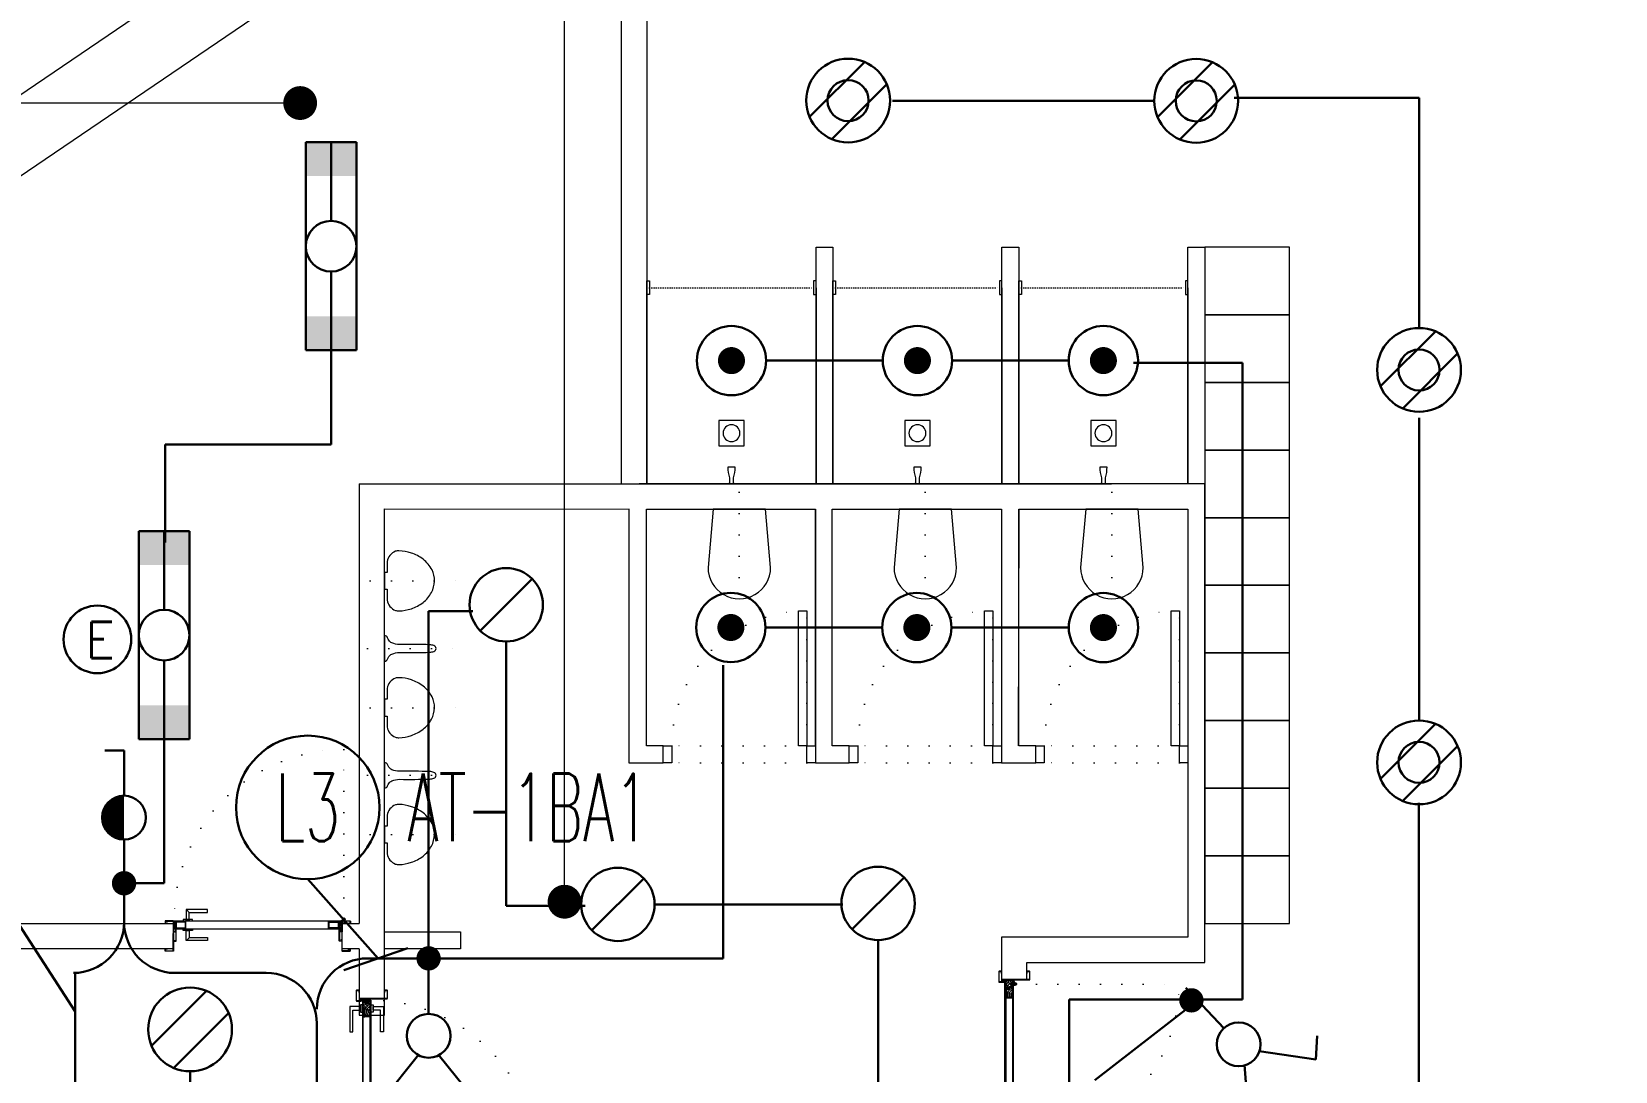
# Model space of a CAD drawing. Header units: metres. Extents: x -13316 to 152404, y -3899 to 30226.
# Drawn here: x 84986 to 85923, y 7677 to 8292 of the extents above; entities that cross this region are included whole.
import ezdxf
from ezdxf.enums import TextEntityAlignment as Align

# ---------------------------------------------------------------- set-up
doc = ezdxf.new("R2010")
doc.units = ezdxf.units.M
doc.header["$LTSCALE"] = 100
doc.header["$MEASUREMENT"] = 0
doc.linetypes.add('DOT2', pattern=[0.125, 0, -0.125])
doc.linetypes.add('HIDDEN', pattern=[0.375, 0.25, -0.125])
doc.layers.get('0').update_dxf_attribs({"color": 9, "lineweight": 9})
for name, color, linetype, lineweight in [('00', 9, 'Continuous', 9), ('01', 9, 'Continuous', 9), ('05', 9, 'Continuous', 9), ('05V', 9, 'Continuous', 9), ('06B', 9, 'Continuous', 9), ('06C @ 1', 9, 'Continuous', 9), ('07K', 9, 'Continuous', 9), ('09', 9, 'Continuous', 9), ('10', 9, 'Continuous', 9), ('11', 9, 'Continuous', 9), ('12', 9, 'Continuous', 9), ('20', 9, 'DOT2', 9), ('21_mahal200', 9, 'Continuous', 9), ('E-13W PL COMPACT FLUORESAN ARMATÜR', 7, 'Continuous', 30), ('E-1x18W PL DOWNLIGHT ARMATÜR (GÖMME)', 7, 'Continuous', 30), ('E-2x18W GÖMME PL COMPACT FLUORESAN ARMATÜR', 7, 'Continuous', 30), ('E-2x36 W SIVAÜSTÜ FLUORESAN ARMATÜR (ETANŞ)', 7, 'Continuous', 30), ('E-ACİL AYDINLATMA KİTİ', 7, 'Continuous', 30), ('E-ANAHTAR (ETANŞ)', 7, 'Continuous', 30), ('E-KABLO', 7, 'Continuous', 30), ('E-KOMÜTATÖR ANAHTAR', 7, 'Continuous', 30), ('E-LINYE', 7, 'Continuous', 30)]:
    doc.layers.add(name, color=color, linetype=linetype, lineweight=lineweight)
doc.styles.add('E-YAZI', font='txttw.shx')
doc.styles.add('MuuM_TEXT-STANDART', font='ARIALN.TTF')
doc.dimstyles.new('MuuM_DIM200', dxfattribs={"dimscale": 20, "dimtxt": 2, "dimasz": 1, "dimexe": 1, "dimexo": 1, "dimgap": 1, "dimtad": 1, "dimdec": 1, "dimrnd": 0.5, "dimdsep": 46, "dimtxsty": 'MuuM_TEXT-STANDART', "dimblk": 'ARCHTICK', "dimcen": 0, "dimdle": 0.15, "dimclrd": 256, "dimclre": 256, "dimclrt": 256, "dimadec": 0, "dimazin": 0, "dimtfac": 5, "dimtdec": 1, "dimtix": 1, "dimtmove": 2, "dimatfit": 3, "dimldrblk": 'DOT', "dimfxl": 3, "dimfxlon": 1, "dimtolj": 1, "dimlwd": -1, "dimlwe": -1, "dimarcsym": 0})

# ---------------------------------------------------------------- blocks, each defined once
blk = doc.blocks.new('100_2x18W GÖMME PL COMPACT FLUORESAN ARMATÜR')
at = {"layer": 'E-2x18W GÖMME PL COMPACT FLUORESAN ARMATÜR', "color": 7}
for p, q in [((-1.426, -0.605), (0.605, 1.426)), ((-0.605, -1.426), (1.426, 0.605))]:
    blk.add_line(p, q, dxfattribs=at)
at = {"layer": 'E-2x18W GÖMME PL COMPACT FLUORESAN ARMATÜR', "color": 4}
blk.add_circle((0, 0), 1.549, dxfattribs=at)
blk = doc.blocks.new('100_13W PL COMPACT FLUORESAN ARMATÜR')
at = {"layer": 'E-13W PL COMPACT FLUORESAN ARMATÜR', "color": 4, "const_width": 0.5}
blk.add_lwpolyline([(-0.25, 0, 1), (0.25, 0, 1)], format="xyb", close=True, dxfattribs=at)
at = {"layer": 'E-13W PL COMPACT FLUORESAN ARMATÜR', "color": 4}
blk.add_ellipse((0, 0), major_axis=(-1.28, 0), ratio=1, start_param=3.1418, end_param=9.424985, dxfattribs=at)
blk = doc.blocks.new('100_1x18W PL DOWNLIGHT ARMATÜR (GÖMME)')
at = {"layer": 'E-1x18W PL DOWNLIGHT ARMATÜR (GÖMME)', "color": 7}
blk.add_line((-1.095, -1.095), (1.095, 1.095), dxfattribs=at)
at = {"layer": 'E-1x18W PL DOWNLIGHT ARMATÜR (GÖMME)', "color": 4}
blk.add_ellipse((0, 0), major_axis=(-1.549, 0), ratio=1, start_param=3.1418, end_param=9.424985, dxfattribs=at)
blk = doc.blocks.new('100_2x36 W SIVAÜSTÜ FLUORESAN ARMATÜR (ETANŞ)')
at = {"layer": 'E-2x36 W SIVAÜSTÜ FLUORESAN ARMATÜR (ETANŞ)', "color": 4}
for p, q in [((-6.15, 1.5), (6.15, 1.5)), ((-6.15, 1.5), (-6.15, -1.5)), ((6.15, 1.5), (6.15, -1.5)), ((-1.5, 0), (-6.15, 0)), ((1.5, 0), (6.15, 0)), ((-6.15, -1.5), (6.15, -1.5))]:
    blk.add_line(p, q, dxfattribs=at)
blk.add_circle((0, 0), 1.5, dxfattribs=at)
for points in [[(-4.15, 1.5), (-4.15, -1.5), (-6.15, 1.5), (-6.15, -1.5)], [(4.15, 1.5), (4.15, -1.5), (6.15, 1.5), (6.15, -1.5)]]:
    blk.add_solid(points, dxfattribs=at)
blk = doc.blocks.new('100_ACİL AYDINLATMA KİTİ')
at = {"layer": 'E-ACİL AYDINLATMA KİTİ', "color": 3}
blk.add_circle((0, 0), 1.251, dxfattribs=at)
at = {"layer": 'E-ACİL AYDINLATMA KİTİ', "color": 3, "style": 'E-YAZI'}
blk.add_text('E', height=1.34, dxfattribs=at).set_placement((-0.448, -0.694))
blk = doc.blocks.new('E-218-ORTASI BUZLU CAMLI')
at = {"layer": 'E-2x18W GÖMME PL COMPACT FLUORESAN ARMATÜR', "color": 4}
for p, q in [((-22.81, -9.67), (9.67, 22.81)), ((-9.67, -22.81), (22.81, 9.67))]:
    blk.add_line(p, q, dxfattribs=at)
for radius in [24.78, 12.14]:
    blk.add_circle((0, 0), radius, dxfattribs=at)
blk = doc.blocks.new('100_KOMÜTATÖR ANAHTAR')
at = {"layer": 'E-KOMÜTATÖR ANAHTAR', "color": 4}
for p, q in [((-1.695, 5.222), (-2.326, 4.622)), ((-0.372, 3.563), (-1.695, 5.222)), ((0.372, 3.563), (1.695, 5.222)), ((1.695, 5.222), (2.326, 4.622)), ((0, 2.053), (0, 0))]:
    blk.add_line(p, q, dxfattribs=at)
blk.add_circle((0, 2.863), 0.81, dxfattribs=at)
blk = doc.blocks.new('100_ANAHTAR (ETANŞ)')
at = {"layer": 'E-ANAHTAR (ETANŞ)', "color": 4}
for p, q in [((0, 5.345), (-0.714, 5.345)), ((0, 3.673), (0, 5.345)), ((0, 2.053), (0, 0))]:
    blk.add_line(p, q, dxfattribs=at)
at = {"layer": 'E-ANAHTAR (ETANŞ)', "color": 4, "const_width": 0.81}
blk.add_lwpolyline([(0, 3.268, 0.414214), (-0.405, 2.863, 0.414214), (0, 2.458, 0.414214)], format="xyb", dxfattribs=at)
at = {"layer": 'E-ANAHTAR (ETANŞ)', "color": 4}
blk.add_circle((0, 2.863), 0.81, dxfattribs=at)
blk = doc.blocks.new('1.Bod.Ara.Sitatik Elk')
at = {"layer": '01'}
blk.add_lwpolyline([(1694.99, -40), (60, -1150.28), (40, -1163.86), (40, -1188.24), (40, -1370), (40, -1370), (40, -1430), (40, -1430), (40, -1850), (470, -1850), (470, -1890), (40, -1890), (40, -2160), (470, -2160), (470, -2200), (40, -2200), (40, -2200), (40, -2200), (40, -2945), (0, -2945), (0, -1142.67), (1968.94, 194.38)], dxfattribs=at)
blk = doc.blocks.new('_ArchTick')
at = {"color": 0, "linetype": 'ByBlock', "const_width": 0.15}
blk.add_lwpolyline([(-0.5, -0.5), (0.5, 0.5)], dxfattribs=at)
blk = doc.blocks.new('_Dot')
at = {"color": 0, "linetype": 'ByBlock', "lineweight": -2}
blk.add_line((-0.5, 0), (-1, 0), dxfattribs=at)
at = {"color": 0, "linetype": 'ByBlock', "const_width": 0.5}
blk.add_lwpolyline([(-0.25, 0, 1), (0.25, 0, 1)], format="xyb", close=True, dxfattribs=at)
blk = doc.blocks.new('p-kapı kolu')
for points in [[(2.2, 0), (2.2, -1.25), (-2.2, -1.25), (-2.2, 0), (2.2, 0)], [(1.225, -1.25), (1.225, -7.5), (-13.775, -7.5), (-13.775, -5.625), (-1.025, -5.625), (-1.025, -5.625), (-1.025, -1.25), (1.225, -1.25)]]:
    blk.add_lwpolyline(points)
blk = doc.blocks.new('K-AH-01')
at = {"layer": '09'}
h = blk.add_hatch(dxfattribs=at)
h.set_pattern_fill('LOGEND', color=256, scale=10, style=0)
h.set_pattern_definition([(7e-15, (-3944.073, -2726.897), (10, 10), [3, -7]), (7e-15, (-3944.073, -2726.397), (10, 10), [3, -7]), (7e-15, (-3943.573, -2725.397), (10, 10), [2, -8]), (7e-15, (-3943.073, -2724.397), (10, 10), [1.5, -8.5]), (7e-15, (-3943.073, -2723.397), (10, 10), [1, -9]), (7e-15, (-3945.573, -2722.397), (10, 10), [0.5, -2.5, 0.5, -6.5]), (7e-15, (-3944.073, -2721.897), (10, 10), [0.5, -4, 1.5, -4]), (7e-15, (-3942.073, -2721.397), (10, 10), [0.5, -0.5, 0.5, -8.5]), (7e-15, (-3942.573, -2720.897), (10, 10), [0.5, -9.5]), (7e-15, (-3943.073, -2719.897), (10, 10), [1.5, -8.5]), (7e-15, (-3943.073, -2718.897), (10, 10), [2, -8]), (7e-15, (-3943.573, -2717.897), (10, 10), [2.5, -3, 0.5, -4]), (90, (-3947.573, -2723.897), (-10, 10), [0.5, -1, 2.5, -6]), (90, (-3947.073, -2722.897), (-10, 10), [0.5, -0.5, 1.5, -7.5]), (90, (-3946.573, -2718.897), (-10, 10), [1, -9]), (90, (-3946.073, -2722.897), (-10, 10), [2, -3, 0.5, -4.5]), (90, (-3945.573, -2717.397), (-10, 10), [0.5, -9.5]), (90, (-3945.073, -2722.397), (-10, 10), [1.5, -8.5]), (90, (-3944.073, -2721.897), (-10, 10), [1, -9]), (90, (-3943.073, -2721.897), (-10, 10), [0.5, -1.5, 1.5, -6.5]), (90, (-3942.573, -2721.397), (-10, 10), [0.5, -9.5]), (90, (-3942.073, -2723.397), (-10, 10), [1.4, -8.6]), (90, (-3941.573, -2725.397), (-10, 10), [1, -9]), (90, (-3940.573, -2721.397), (-10, 10), [0.5, -9.5]), (90, (-3939.573, -2721.897), (-10, 10), [1.5, -8.5]), (90, (-3938.573, -2721.897), (-10, 10), [1.5, -8.5]), (45, (-3940.073, -2725.8966), (1e-15, 10), [0.7071, -0.7071, 0.7071, -12.020836]), (45, (-3942.073, -2723.3966), (1e-15, 10), [1.4142, -12.727936]), (45, (-3946.073, -2718.3966), (1e-15, 10), [1.4142, -12.727936]), (45, (-3944.073, -2720.8966), (1e-15, 10), [1.4142, -12.727936]), (45, (-3943.573, -2722.8966), (1e-15, 10), [1.4142, -12.727936]), (45, (-3940.573, -2724.8966), (1e-15, 10), [1.4142, -12.727936]), (45, (-3941.573, -2724.3966), (1e-15, 10), [2.12132, -12.020816]), (45, (-3944.573, -2719.8966), (1e-15, 10), [0.7071, -13.435036]), (45, (-3945.073, -2718.8966), (1e-15, 10), [0.7071, -13.435036]), (45, (-3941.073, -2718.8966), (1e-15, 10), [0.7071, -13.435036]), (45, (-3945.073, -2723.8966), (1e-15, 10), [0.7071, -13.435036]), (45, (-3939.573, -2720.3966), (1e-15, 10), [0.7071, -13.435036]), (45, (-3943.073, -2721.3966), (1e-15, 10), [0.7071, -13.435036]), (45, (-3942.073, -2720.3966), (1e-15, 10), [0.7071, -13.435036]), (135, (-3942.573, -2722.3966), (-10, 1e-15), [0.7071, -0.7071, 2.12132, -10.606616]), (135, (-3941.073, -2722.3966), (-10, 1e-15), [0.7071, -13.435036]), (135, (-3941.073, -2725.8966), (-10, 1e-15), [0.7071, -13.435036]), (135, (-3943.073, -2723.3966), (-10, 1e-15), [0.7071, -13.435036]), (135, (-3941.573, -2721.3966), (-10, 1e-15), [0.7071, -13.435036]), (135, (-3944.073, -2723.8966), (-10, 1e-15), [0.7071, -13.435036]), (135, (-3940.073, -2723.8966), (-10, 1e-15), [0.7071, -13.435036]), (135, (-3947.073, -2726.8966), (-10, 1e-15), [0.7071, -13.435036]), (135, (-3946.573, -2726.3966), (-10, 1e-15), [1.4142, -12.727936]), (135, (-3946.073, -2725.8966), (-10, 1e-15), [1.4142, -12.727936]), (135, (-3945.073, -2725.8966), (-10, 1e-15), [1.4142, -12.727936]), (135, (-3944.573, -2724.8966), (-10, 1e-15), [1.4142, -12.727936]), (135, (-3940.573, -2720.8966), (-10, 1e-15), [1.4142, -12.727936]), (135, (-3938.573, -2725.8966), (-10, 1e-15), [1.4142, -12.727936]), (135, (-3938.073, -2717.8966), (-10, 1e-15), [1.4142, -12.727936]), (135, (-3938.073, -2718.8966), (-10, 1e-15), [1.4142, -12.727936]), (135, (-3939.073, -2719.3966), (-10, 1e-15), [1.4142, -12.727936]), (135, (-3946.073, -2719.3966), (-10, 1e-15), [2.12132, -12.020816]), (135, (-3939.573, -2720.3966), (-10, 1e-15), [2.12132, -12.020816]), (26.56505, (-3945.0727, -2717.3966), (10, 4e-09), [1.118, -21.24268]), (26.56505, (-3945.0727, -2722.3966), (10, 4e-09), [1.118, -21.24268]), (26.56505, (-3944.0727, -2719.3966), (10, 4e-09), [1.118, -21.24268]), (26.56505, (-3941.0727, -2726.3966), (10, 4e-09), [1.118, -21.24268]), (26.56505, (-3941.5727, -2725.3966), (10, 4e-09), [1.118, -21.24268]), (26.56505, (-3944.5727, -2723.3966), (10, 4e-09), [1.118, -21.24268]), (26.56505, (-3944.5727, -2718.3966), (10, 4e-09), [1.118, -21.24268]), (26.56505, (-3941.5727, -2721.3966), (10, 4e-09), [2.236, -20.12468]), (63.43495, (-3941.5727, -2719.8966), (5e-10, 10), [1.118, -21.24268]), (63.43495, (-3940.0727, -2722.8966), (5e-10, 10), [1.118, -21.24268]), (63.43495, (-3945.0727, -2720.8966), (5e-10, 10), [1.118, -21.24268]), (63.43495, (-3947.0727, -2720.3966), (5e-10, 10), [1.118, -21.24268]), (63.43495, (-3941.0727, -2722.3966), (5e-10, 10), [1.118, -21.24268]), (63.43495, (-3942.0727, -2722.3966), (5e-10, 10), [1.118, -21.24268]), (63.43495, (-3946.0727, -2720.8966), (5e-10, 10), [2.236, -20.12468]), (63.43495, (-3938.5727, -2724.3966), (5e-10, 10), [2.236, -20.12468]), (63.43495, (-3939.5727, -2723.8966), (5e-10, 10), [2.236, -20.12468]), (116.56505, (-3947.5727, -2725.3966), (-4e-09, 10), [1.118, -21.24268]), (116.56505, (-3947.5727, -2719.8966), (-4e-09, 10), [1.118, -21.24268]), (116.56505, (-3945.5727, -2726.8966), (-4e-09, 10), [1.118, -21.24268]), (116.56505, (-3946.5727, -2717.8966), (-4e-09, 10), [1.118, -21.24268]), (116.56505, (-3945.5727, -2723.8966), (-4e-09, 10), [1.118, -21.24268]), (116.56505, (-3943.5727, -2722.8966), (-4e-09, 10), [1.118, -21.24268]), (116.56505, (-3942.5727, -2720.8966), (-4e-09, 10), [1.118, -21.24268]), (116.56505, (-3947.0727, -2724.8966), (3.2e-06, 10.0000016), [1.118, -21.24268]), (116.56505, (-3944.5727, -2723.3966), (-4e-09, 10), [1.118, -21.24268]), (116.56505, (-3941.5727, -2724.3966), (-4e-09, 10), [1.118, -21.24268]), (116.56505, (-3940.5727, -2723.3966), (-4e-09, 10), [1.118, -21.24268]), (116.56505, (-3938.5727, -2720.3966), (-4e-09, 10), [1.118, -21.24268]), (116.56505, (-3946.0727, -2717.3966), (-4e-09, 10), [1.118, -21.24268]), (116.56505, (-3947.5727, -2717.8966), (-4e-09, 10), [2.236, -20.12468]), (116.56505, (-3946.0727, -2724.8966), (-4e-09, 10), [2.236, -20.12468]), (153.43495, (-3947.5727, -2726.3966), (-10, 5e-10), [1.118, -21.24268]), (153.43495, (-3939.0727, -2726.8966), (-10, 5e-10), [1.118, -21.24268]), (153.43495, (-3939.5727, -2721.8966), (-10, 5e-10), [1.118, -21.24268]), (153.43495, (-3943.5727, -2725.3966), (-10, 5e-10), [1.118, -21.24268]), (153.43495, (-3944.0727, -2726.3966), (-10, 5e-10), [1.118, -21.24268]), (153.43495, (-3943.0727, -2724.3966), (-10, 5e-10), [1.118, -21.24268]), (153.43495, (-3940.0727, -2718.3966), (-10, 5e-10), [1.118, -21.24268]), (153.43495, (-3939.0727, -2717.8966), (-10, 5e-10), [2.236, -20.12468])])
h.paths.add_polyline_path([(10.77, 6.46), (10.77, 2.46), (0.77, 2.46), (0.77, 6.46)])
h = blk.add_hatch(dxfattribs=at)
h.set_pattern_fill('LOGEND', color=256, scale=10, style=0)
h.set_pattern_definition([(7e-15, (-3938.781, -2726.897), (10, 10), [3, -7]), (7e-15, (-3938.781, -2726.397), (10, 10), [3, -7]), (7e-15, (-3938.281, -2725.397), (10, 10), [2, -8]), (7e-15, (-3937.781, -2724.397), (10, 10), [1.5, -8.5]), (7e-15, (-3937.781, -2723.397), (10, 10), [1, -9]), (7e-15, (-3940.281, -2722.397), (10, 10), [0.5, -2.5, 0.5, -6.5]), (7e-15, (-3938.781, -2721.897), (10, 10), [0.5, -4, 1.5, -4]), (7e-15, (-3936.781, -2721.397), (10, 10), [0.5, -0.5, 0.5, -8.5]), (7e-15, (-3937.281, -2720.897), (10, 10), [0.5, -9.5]), (7e-15, (-3937.781, -2719.897), (10, 10), [1.5, -8.5]), (7e-15, (-3937.781, -2718.897), (10, 10), [2, -8]), (7e-15, (-3938.281, -2717.897), (10, 10), [2.5, -3, 0.5, -4]), (90, (-3942.281, -2723.897), (-10, 10), [0.5, -1, 2.5, -6]), (90, (-3941.781, -2722.897), (-10, 10), [0.5, -0.5, 1.5, -7.5]), (90, (-3941.281, -2718.897), (-10, 10), [1, -9]), (90, (-3940.781, -2722.897), (-10, 10), [2, -3, 0.5, -4.5]), (90, (-3940.281, -2717.397), (-10, 10), [0.5, -9.5]), (90, (-3939.781, -2722.397), (-10, 10), [1.5, -8.5]), (90, (-3938.781, -2721.897), (-10, 10), [1, -9]), (90, (-3937.781, -2721.897), (-10, 10), [0.5, -1.5, 1.5, -6.5]), (90, (-3937.281, -2721.397), (-10, 10), [0.5, -9.5]), (90, (-3936.781, -2723.397), (-10, 10), [1.4, -8.6]), (90, (-3936.281, -2725.397), (-10, 10), [1, -9]), (90, (-3935.281, -2721.397), (-10, 10), [0.5, -9.5]), (90, (-3934.281, -2721.897), (-10, 10), [1.5, -8.5]), (90, (-3933.281, -2721.897), (-10, 10), [1.5, -8.5]), (45, (-3934.781, -2725.8966), (1e-15, 10), [0.7071, -0.7071, 0.7071, -12.020836]), (45, (-3936.781, -2723.3966), (1e-15, 10), [1.4142, -12.727936]), (45, (-3940.781, -2718.3966), (1e-15, 10), [1.4142, -12.727936]), (45, (-3938.781, -2720.8966), (1e-15, 10), [1.4142, -12.727936]), (45, (-3938.281, -2722.8966), (1e-15, 10), [1.4142, -12.727936]), (45, (-3935.281, -2724.8966), (1e-15, 10), [1.4142, -12.727936]), (45, (-3936.281, -2724.3966), (1e-15, 10), [2.12132, -12.020816]), (45, (-3939.281, -2719.8966), (1e-15, 10), [0.7071, -13.435036]), (45, (-3939.781, -2718.8966), (1e-15, 10), [0.7071, -13.435036]), (45, (-3935.781, -2718.8966), (1e-15, 10), [0.7071, -13.435036]), (45, (-3939.781, -2723.8966), (1e-15, 10), [0.7071, -13.435036]), (45, (-3934.281, -2720.3966), (1e-15, 10), [0.7071, -13.435036]), (45, (-3937.781, -2721.3966), (1e-15, 10), [0.7071, -13.435036]), (45, (-3936.781, -2720.3966), (1e-15, 10), [0.7071, -13.435036]), (135, (-3937.281, -2722.3966), (-10, 1e-15), [0.7071, -0.7071, 2.12132, -10.606616]), (135, (-3935.781, -2722.3966), (-10, 1e-15), [0.7071, -13.435036]), (135, (-3935.781, -2725.8966), (-10, 1e-15), [0.7071, -13.435036]), (135, (-3937.781, -2723.3966), (-10, 1e-15), [0.7071, -13.435036]), (135, (-3936.281, -2721.3966), (-10, 1e-15), [0.7071, -13.435036]), (135, (-3938.781, -2723.8966), (-10, 1e-15), [0.7071, -13.435036]), (135, (-3934.781, -2723.8966), (-10, 1e-15), [0.7071, -13.435036]), (135, (-3941.781, -2726.8966), (-10, 1e-15), [0.7071, -13.435036]), (135, (-3941.281, -2726.3966), (-10, 1e-15), [1.4142, -12.727936]), (135, (-3940.781, -2725.8966), (-10, 1e-15), [1.4142, -12.727936]), (135, (-3939.781, -2725.8966), (-10, 1e-15), [1.4142, -12.727936]), (135, (-3939.281, -2724.8966), (-10, 1e-15), [1.4142, -12.727936]), (135, (-3935.281, -2720.8966), (-10, 1e-15), [1.4142, -12.727936]), (135, (-3933.281, -2725.8966), (-10, 1e-15), [1.4142, -12.727936]), (135, (-3932.781, -2717.8966), (-10, 1e-15), [1.4142, -12.727936]), (135, (-3932.781, -2718.8966), (-10, 1e-15), [1.4142, -12.727936]), (135, (-3933.781, -2719.3966), (-10, 1e-15), [1.4142, -12.727936]), (135, (-3940.781, -2719.3966), (-10, 1e-15), [2.12132, -12.020816]), (135, (-3934.281, -2720.3966), (-10, 1e-15), [2.12132, -12.020816]), (26.56505, (-3939.7813, -2717.3966), (10, 4e-09), [1.118, -21.24268]), (26.56505, (-3939.7813, -2722.3966), (10, 4e-09), [1.118, -21.24268]), (26.56505, (-3938.7813, -2719.3966), (10, 4e-09), [1.118, -21.24268]), (26.56505, (-3935.7813, -2726.3966), (10, 4e-09), [1.118, -21.24268]), (26.56505, (-3936.2813, -2725.3966), (10, 4e-09), [1.118, -21.24268]), (26.56505, (-3939.2813, -2723.3966), (10, 4e-09), [1.118, -21.24268]), (26.56505, (-3939.2813, -2718.3966), (10, 4e-09), [1.118, -21.24268]), (26.56505, (-3936.2813, -2721.3966), (10, 4e-09), [2.236, -20.12468]), (63.43495, (-3936.2813, -2719.8966), (5e-10, 10), [1.118, -21.24268]), (63.43495, (-3934.7813, -2722.8966), (5e-10, 10), [1.118, -21.24268]), (63.43495, (-3939.7813, -2720.8966), (5e-10, 10), [1.118, -21.24268]), (63.43495, (-3941.7813, -2720.3966), (5e-10, 10), [1.118, -21.24268]), (63.43495, (-3935.7813, -2722.3966), (5e-10, 10), [1.118, -21.24268]), (63.43495, (-3936.7813, -2722.3966), (5e-10, 10), [1.118, -21.24268]), (63.43495, (-3940.7813, -2720.8966), (5e-10, 10), [2.236, -20.12468]), (63.43495, (-3933.2813, -2724.3966), (5e-10, 10), [2.236, -20.12468]), (63.43495, (-3934.2813, -2723.8966), (5e-10, 10), [2.236, -20.12468]), (116.56505, (-3942.2813, -2725.3966), (-4e-09, 10), [1.118, -21.24268]), (116.56505, (-3942.2813, -2719.8966), (-4e-09, 10), [1.118, -21.24268]), (116.56505, (-3940.2813, -2726.8966), (-4e-09, 10), [1.118, -21.24268]), (116.56505, (-3941.2813, -2717.8966), (-4e-09, 10), [1.118, -21.24268]), (116.56505, (-3940.2813, -2723.8966), (-4e-09, 10), [1.118, -21.24268]), (116.56505, (-3938.2813, -2722.8966), (-4e-09, 10), [1.118, -21.24268]), (116.56505, (-3937.2813, -2720.8966), (-4e-09, 10), [1.118, -21.24268]), (116.56505, (-3941.7813, -2724.8966), (3.2e-06, 10.0000016), [1.118, -21.24268]), (116.56505, (-3939.2813, -2723.3966), (-4e-09, 10), [1.118, -21.24268]), (116.56505, (-3936.2813, -2724.3966), (-4e-09, 10), [1.118, -21.24268]), (116.56505, (-3935.2813, -2723.3966), (-4e-09, 10), [1.118, -21.24268]), (116.56505, (-3933.2813, -2720.3966), (-4e-09, 10), [1.118, -21.24268]), (116.56505, (-3940.7813, -2717.3966), (-4e-09, 10), [1.118, -21.24268]), (116.56505, (-3942.2813, -2717.8966), (-4e-09, 10), [2.236, -20.12468]), (116.56505, (-3940.7813, -2724.8966), (-4e-09, 10), [2.236, -20.12468]), (153.43495, (-3942.2813, -2726.3966), (-10, 5e-10), [1.118, -21.24268]), (153.43495, (-3933.7813, -2726.8966), (-10, 5e-10), [1.118, -21.24268]), (153.43495, (-3934.2813, -2721.8966), (-10, 5e-10), [1.118, -21.24268]), (153.43495, (-3938.2813, -2725.3966), (-10, 5e-10), [1.118, -21.24268]), (153.43495, (-3938.7813, -2726.3966), (-10, 5e-10), [1.118, -21.24268]), (153.43495, (-3937.7813, -2724.3966), (-10, 5e-10), [1.118, -21.24268]), (153.43495, (-3934.7813, -2718.3966), (-10, 5e-10), [1.118, -21.24268]), (153.43495, (-3933.7813, -2717.8966), (-10, 5e-10), [2.236, -20.12468])])
h.paths.add_polyline_path([(89.06, 2.47), (89.06, 6.46), (99.06, 6.47), (99.06, 2.47)])
at = {"layer": '10'}
for points in [[(-0.44, -1.7), (1.3, -1.7, 0.414214), (1.6, -1.4), (1.6, 1.1, 0.414214), (1.3, 1.4, 0.414214), (1, 1.1), (1, 0.2), (0.2, 0.2), (0.2, 16.4, 0.414214), (-0.1, 16.7), (-4.6, 16.7, 0.414214), (-4.9, 16.4), (-4.9, 15.3, 0.414214), (-4.6, 15), (-3.5, 15), (-3.5, 15.2), (-4.6, 15.2, -0.414214), (-4.7, 15.3), (-4.7, 16.4, -0.414214), (-4.6, 16.5), (-0.2, 16.5), (-0.1, 16.5, -0.414214), (0, 16.4), (0, 0), (1.2, 0), (1.2, 1.1, -0.414214), (1.3, 1.2, -0.414214), (1.4, 1.1), (1.4, -1.4, -0.414214), (1.3, -1.5), (-0.44, -1.5), (-4.6, -1.5, -0.414214), (-4.7, -1.4), (-4.7, -0.3, -0.414214), (-4.6, -0.2), (-3.5, -0.2), (-3.5, 0), (-4.6, 0, 0.414214), (-4.9, -0.3), (-4.9, -1.4, 0.414214), (-4.6, -1.7)], [(100.44, -1.7), (98.7, -1.7, -0.414214), (98.4, -1.4), (98.4, 1.1, -0.414214), (98.7, 1.4, -0.414214), (99, 1.1), (99, 0.2), (99.8, 0.2), (99.8, 16.4, -0.414214), (100.1, 16.7), (104.6, 16.7, -0.414214), (104.9, 16.4), (104.9, 15.3, -0.414214), (104.6, 15), (103.5, 15), (103.5, 15.2), (104.6, 15.2, 0.414214), (104.7, 15.3), (104.7, 16.4, 0.414214), (104.6, 16.5), (100.2, 16.5), (100.1, 16.5, 0.414214), (100, 16.4), (100, 0), (98.8, 0), (98.8, 1.1, 0.414214), (98.7, 1.2, 0.414214), (98.6, 1.1), (98.6, -1.4, 0.414214), (98.7, -1.5), (100.44, -1.5), (104.6, -1.5, 0.414214), (104.7, -1.4), (104.7, -0.3, 0.414214), (104.6, -0.2), (103.5, -0.2), (103.5, 0), (104.6, 0, -0.414214), (104.9, -0.3), (104.9, -1.4, -0.414214), (104.6, -1.7)], [(2.15, 7.6), (0.77, 6.96), (0.77, 4.09), (0.57, 4.09), (0.57, 7.09), (2.04, 7.77, -14.796002)]]:
    blk.add_lwpolyline(points, format="xyb", close=True, dxfattribs=at)
blk.add_circle((2.72, 8.09), 0.55, dxfattribs=at)
at = {"layer": '12'}
for points in [[(0.77, 6.46), (99.06, 6.47), (99.06, 6.97), (0.77, 6.96)], [(0.77, 2.46), (10.77, 2.46), (10.77, 6.46), (0.77, 6.46)], [(0.77, 2.46), (99.06, 2.46), (99.06, 1.96), (0.77, 1.96)], [(89.06, 2.46), (99.06, 2.46), (99.06, 6.47), (89.06, 6.47)]]:
    blk.add_lwpolyline(points, close=True, dxfattribs=at)
at = {"layer": '20'}
blk.add_lwpolyline([(2.72, 8.09), (2.72, 105.23)], dxfattribs=at)
at = {"layer": '20', "linetype": 'HIDDEN'}
for points in [[(1.97, 6.89), (1.97, 5.39), (3.47, 5.39), (3.47, 6.89)], [(2.17, 7.58), (2.17, 5.59), (3.27, 5.59), (3.27, 7.58)]]:
    blk.add_lwpolyline(points, dxfattribs=at)
at = {"layer": '20'}
blk.add_arc((0.77, 6.96), 98.29, 357.08416, 88.86324, dxfattribs=at)
at = {"layer": '06C @ 1', "xscale": -1, "rotation": 180}
blk.add_blockref('p-kapı kolu', (94.06, 6.97), dxfattribs=at)
at = {"layer": '06C @ 1'}
blk.add_blockref('p-kapı kolu', (94.06, 1.96), dxfattribs=at)
blk = doc.blocks.new('p-duş kabini')
for points in [[(-485, 1200), (-485, 1120), (-500, 1120), (-500, 1200)], [(485, 1200), (485, 1120), (500, 1120), (500, 1200)], [(75, 375), (75, 225), (-75, 225), (-75, 375)]]:
    blk.add_lwpolyline(points, close=True)
blk.add_lwpolyline([(-500, 1160), (-500, 0), (500, 0), (500, 1160)])
at = {"linetype": 'DOT2'}
blk.add_lwpolyline([(485, 1160), (-485, 1160)], dxfattribs=at)
blk.add_lwpolyline([(20, 100), (-20, 100, 0.069693), (-10, 35), (-10, 4), (-15, 4), (-15, 0), (15, 0), (15, 4), (10, 4), (10, 35, 0.069693), (20, 100)], format="xyb")
blk.add_circle((0, 300), 50)
blk = doc.blocks.new('gr-p-barel kilitli kapı kolu')
at = {"flags": 128}
for points in [[(-0.9, 0.8), (-0.9, 4.9), (-11.7, 4.9), (-11.7, 6.7), (0.9, 6.7), (0.9, 0.8)], [(-0.8, 5), (0.8, 6.6)]]:
    blk.add_lwpolyline(points, dxfattribs=at)
blk.add_lwpolyline([(-2.75, 0), (-2.75, 0.7), (2.75, 0.7), (2.75, 0)])
blk.add_lwpolyline([(-1.3, 0.7), (1.3, 0.7), (1.3, 0.8), (-1.3, 0.8)], close=True)
blk = doc.blocks.new('prf-scr2')
at = {"linetype": 'DOT2', "ltscale": 10}
blk.add_line((0, 0.19), (0, -1.06), dxfattribs=at)
for p, q in [((0.09, -0.24), (-0.09, -0.2)), ((-0.09, -0.24), (0.09, -0.28)), ((0.09, -0.32), (-0.09, -0.28)), ((-0.09, -0.32), (0.09, -0.36)), ((0.09, -0.4), (-0.09, -0.36)), ((-0.09, -0.4), (0.09, -0.44)), ((0.09, -0.48), (-0.09, -0.44)), ((-0.09, -0.48), (0.09, -0.52)), ((0.09, -0.56), (-0.09, -0.52)), ((-0.09, -0.56), (0.09, -0.6)), ((0.09, -0.64), (-0.09, -0.6)), ((-0.09, -0.64), (0.09, -0.68)), ((0.09, -0.72), (-0.09, -0.68)), ((-0.09, -0.72), (0.09, -0.76)), ((0.06, -0.84), (-0.08, -0.76)), ((-0.07, -0.8), (0.06, -0.84)), ((0.09, -0.17), (0, -0.15)), ((0, -0.18), (0.09, -0.2))]:
    blk.add_line(p, q)
blk.add_lwpolyline([(0.23, 0), (-0.23, 0), (-0.23, -0.01), (-0.12, -0.14), (0.12, -0.14), (0.23, -0.01), (0.23, 0)], close=True)
for points in [[(0.23, -0.01), (-0.23, -0.01)], [(-0.09, -0.14), (-0.09, -0.2), (-0.12, -0.22), (-0.12, -0.23), (-0.09, -0.24), (-0.09, -0.28), (-0.12, -0.3), (-0.12, -0.31), (-0.09, -0.32), (-0.09, -0.36), (-0.12, -0.38), (-0.12, -0.39), (-0.09, -0.4), (-0.09, -0.44), (-0.12, -0.46), (-0.12, -0.46), (-0.09, -0.48), (-0.09, -0.52), (-0.12, -0.54), (-0.12, -0.54), (-0.09, -0.56), (-0.09, -0.6), (-0.12, -0.62), (-0.12, -0.62), (-0.09, -0.64), (-0.09, -0.68), (-0.12, -0.69), (-0.12, -0.7), (-0.09, -0.72), (-0.09, -0.73), (-0.08, -0.76), (-0.1, -0.77), (-0.1, -0.78), (-0.07, -0.8), (-0.01, -0.94), (0, -0.95), (0.01, -0.94), (0.08, -0.76), (0.09, -0.76), (0.12, -0.74), (0.12, -0.73), (0.09, -0.72), (0.09, -0.68), (0.12, -0.66), (0.12, -0.66), (0.09, -0.64), (0.09, -0.6), (0.12, -0.58), (0.12, -0.58), (0.09, -0.56), (0.09, -0.52), (0.12, -0.5), (0.12, -0.5), (0.09, -0.48), (0.09, -0.44), (0.12, -0.43), (0.12, -0.42), (0.09, -0.4), (0.09, -0.36), (0.12, -0.35), (0.12, -0.34), (0.09, -0.32), (0.09, -0.28), (0.12, -0.27), (0.12, -0.26), (0.09, -0.24), (0.09, -0.2), (0.12, -0.19), (0.12, -0.18), (0.09, -0.17), (0.09, -0.14)]]:
    blk.add_lwpolyline(points)
blk = doc.blocks.new('K-SAC-01')
at = {"layer": '10'}
for points in [[(-4.6, 16.2, -0.414214), (-4.5, 16.3), (-0.1, 16.3, -0.414214), (0, 16.2), (0, 5.9), (0.2, 5.9), (0.2, 16.2, 0.414214), (-0.1, 16.5), (-4.5, 16.5, 0.414214), (-4.8, 16.2), (-4.8, 15.3, 0.414214), (-4.5, 15), (-3.4, 15), (-3.4, 15.2), (-4.5, 15.2, -0.414214), (-4.6, 15.3)], [(0.2, 10.3, -0.414214), (0.5, 10.6), (1.5, 10.6, -0.414214), (1.8, 10.3), (1.8, 3.9, -0.414214), (1.5, 3.6, -0.414214), (1.2, 3.9), (1.2, 4.8), (0.2, 4.8), (0.2, -1.2, -0.414214), (-0.1, -1.5), (-4.5, -1.5, -0.414214), (-4.8, -1.2), (-4.8, -0.3, -0.414214), (-4.5, 0), (-3.4, 0), (-3.4, -0.2), (-4.5, -0.2, 0.414214), (-4.6, -0.3), (-4.6, -1.2, 0.414214), (-4.5, -1.3), (-0.1, -1.3, 0.414214), (0, -1.2), (0, 5), (1.4, 5), (1.4, 3.9, 0.414214), (1.5, 3.8, 0.414214), (1.6, 3.9), (1.6, 10.3, 0.414214), (1.5, 10.4), (0.5, 10.4, 0.414214), (0.4, 10.3), (0.4, 9.4), (0.2, 9.4)], [(99.8, 10.3, 0.414214), (99.5, 10.6), (98.5, 10.6, 0.414214), (98.2, 10.3), (98.2, 3.9, 0.414214), (98.5, 3.6, 0.414214), (98.8, 3.9), (98.8, 4.8), (99.8, 4.8), (99.8, -1.2, 0.414214), (100.1, -1.5), (104.5, -1.5, 0.414214), (104.8, -1.2), (104.8, -0.3, 0.414214), (104.5, 0), (103.4, 0), (103.4, -0.2), (104.5, -0.2, -0.414214), (104.6, -0.3), (104.6, -1.2, -0.414214), (104.5, -1.3), (100.1, -1.3, -0.414214), (100, -1.2), (100, 5), (98.6, 5), (98.6, 3.9, -0.414214), (98.5, 3.8, -0.414214), (98.4, 3.9), (98.4, 10.3, -0.414214), (98.5, 10.4), (99.5, 10.4, -0.414214), (99.6, 10.3), (99.6, 9.4), (99.8, 9.4)], [(104.6, 16.2, 0.414214), (104.5, 16.3), (100.1, 16.3, 0.414214), (100, 16.2), (100, 5.9), (99.8, 5.9), (99.8, 16.2, -0.414214), (100.1, 16.5), (104.5, 16.5, -0.414214), (104.8, 16.2), (104.8, 15.3, -0.414214), (104.5, 15), (103.4, 15), (103.4, 15.2), (104.5, 15.2, 0.414214), (104.6, 15.3)], [(-0.38, -2.01), (1, -1.37), (1, 1.5), (1.2, 1.5), (1.2, -1.5), (-0.27, -2.18, -14.796002)]]:
    blk.add_lwpolyline(points, format="xyb", close=True, dxfattribs=at)
for points in [[(98.8, 0.15), (98.8, 2.15), (99.1, 2.15), (99.1, 3.19), (1.5, 3.19), (1.5, 2.15), (1.8, 2.15), (1.8, 0.15), (1.5, 0.15), (1.5, 1.85), (1.2, 1.85), (1.2, 3.49), (99.4, 3.49), (99.4, 1.85), (99.1, 1.85), (99.1, 0.15)], [(98.8, 2.15), (98.8, 0.15), (99.4, 0.15), (99.4, -1.5), (1.2, -1.5), (1.2, 0.15), (1.8, 0.15), (1.8, 2.15), (2.1, 2.15), (2.1, -0.15), (1.5, -0.15), (1.5, -1.2), (99.1, -1.2), (99.1, -0.15), (98.5, -0.15), (98.5, 2.15), (98.8, 2.15)]]:
    blk.add_lwpolyline(points, dxfattribs=at)
for points in [[(2.1, 3), (8.1, 3), (8.1, -1), (2.1, -1)], [(2.4, 2.7), (7.8, 2.7), (7.8, -0.7), (2.4, -0.7)], [(98.5, 3), (92.5, 3), (92.5, -1), (98.5, -1)], [(98.2, 2.7), (92.8, 2.7), (92.8, -0.7), (98.2, -0.7)]]:
    blk.add_lwpolyline(points, close=True, dxfattribs=at)
blk.add_circle((-0.95, -2.5), 0.55, dxfattribs=at)
at = {"layer": '20', "linetype": 'HIDDEN'}
for points in [[(-0.2, -1.3), (-0.2, 0), (-1.7, 0), (-1.7, -1.3)], [(-0.4, -1.99), (-0.4, -0.2), (-1.5, -0.2), (-1.5, -1.99)]]:
    blk.add_lwpolyline(points, dxfattribs=at)
at = {"layer": '20'}
blk.add_lwpolyline([(-0.95, -2.5), (-0.95, -102.85)], dxfattribs=at)
blk.add_arc((-0.95, -2.5), 100.35, 270, 1.51314, dxfattribs=at)
at = {"layer": '06B'}
blk.add_blockref('gr-p-barel kilitli kapı kolu', (91.4, 3.51), dxfattribs=at)
at = {"layer": '06B', "xscale": -1, "rotation": 180}
blk.add_blockref('gr-p-barel kilitli kapı kolu', (91.4, -1.51), dxfattribs=at)
at = {"layer": '10', "xscale": -1, "rotation": 90}
blk.add_blockref('prf-scr2', (1.5, 1), dxfattribs=at)
at = {"layer": '10', "rotation": 270}
blk.add_blockref('prf-scr2', (99.1, 1.22), dxfattribs=at)
blk = doc.blocks.new('p-kapı-ah-90')
at = {"linetype": 'DOT2'}
for p, q in [((5, 10), (85, 10)), ((5, 0), (85, 0))]:
    blk.add_line(p, q, dxfattribs=at)
for points in [[(10, 10), (10, 90), (5, 90), (5, 10)], [(0, 0), (5, 0), (5, 10), (0, 10)], [(85, 0), (90, 0), (90, 10), (85, 10)]]:
    blk.add_lwpolyline(points, close=True)
blk.add_lwpolyline([(5, 10), (5, 90, -0.414214), (85, 10, -0.433892)], format="xyb", dxfattribs=at)
blk = doc.blocks.new('p-klozet')
at = {"linetype": 'DOT2'}
blk.add_lwpolyline([(0, 10), (0, -60)], dxfattribs=at)
blk.add_lwpolyline([(-15.5, 0), (15.5, 0), (18.5, -34.47, -1.001588), (-18.5, -34.47)], format="xyb", close=True)
blk = doc.blocks.new('p-pisuar')
at = {"linetype": 'DOT2'}
blk.add_lwpolyline([(0, 10), (0, -45)], dxfattribs=at)
blk.add_lwpolyline([(11.42, 0, -0.252384), (17.51, -5, -0.066704), (17.76, -7, -0.088182), (16.45, -14.39, -0.087476), (12.81, -21.28, -0.105521), (6.87, -26.29, -0.121036), (0.13, -28, -0.141396), (-6.48, -26.6, -0.105521), (-12.79, -21.28, -0.087476), (-16.42, -14.39, -0.088182), (-17.74, -7, -0.055826), (-17.51, -5, -0.252384), (-11.42, 0), (-5, 0), (-5, 1.5), (5, 1.5), (5, 0)], format="xyb", close=True)
blk = doc.blocks.new('p-pisuar bölme')
at = {"linetype": 'DOT2'}
blk.add_lwpolyline([(0, 10), (0, -45)], dxfattribs=at)
blk.add_lwpolyline([(0, 0), (-7.5, 0, 0.335863), (-6.29, -1.8, -0.061447), (-4.83, -2.51, -0.147975), (-3.31, -4.31, -0.105673), (-2.38, -8.95, 0.01101), (-2.23, -26.78, 0.044983), (-1.74, -29.26, 0.284409), (0, -30.59, 0.284409), (1.74, -29.26, 0.044983), (2.23, -26.78, 0.01101), (2.38, -8.95, -0.105673), (3.31, -4.31, -0.147975), (4.83, -2.51, -0.061447), (6.29, -1.8, 0.335863), (7.5, 0)], format="xyb", close=True)
blk = doc.blocks.new('p-giyinme dolabı')
blk.add_lwpolyline([(40, -20), (40, 20), (-10, 20), (-10, -20)], close=True)
blk = doc.blocks.new('1.Bod.Ara.Mimari Elk')
for p, q in [((1239.87, -1090.1), (1240, -1090.1)), ((1350.22, -1090.11), (1350.35, -1090.11))]:
    blk.add_line(p, q)
at = {"layer": '00'}
for p, q in [((860, -925.08), (860, -1185.04)), ((860, -925.08), (1305.09, -925.08)), ((875, -1239.43), (875, -939.92)), ((1250.22, -940.11), (1249.87, -1080.1)), ((645, -1185.04), (750, -1185.04)), ((750, -1185.04), (750, -1200.04)), ((850, -1200.04), (850, -1185.04)), ((850, -1185.04), (860, -1185.04)), ((750, -1200.04), (660, -1200.04)), ((860, -1200.04), (850, -1200.04)), ((860, -1200.04), (860, -1239.43)), ((860, -1239.43), (875, -1239.43))]:
    blk.add_line(p, q, dxfattribs=at)
for points in [[(1015.22, -925.08), (1015.22, -575), (907.15, -575), (929.24, -560), (1560, -560), (1560, -575), (1215.22, -575)], [(1215.22, -575), (1030.22, -575), (1030.22, -925.08)], [(1019.52, -939.92), (1019.52, -1090.01), (1039.87, -1090.01), (1039.87, -1080.01), (1029.87, -1080.01), (1029.87, -940.02), (1129.87, -940.08), (1129.87, -1090.1), (1149.87, -1090.1), (1149.87, -1080.1), (1139.87, -1080.1), (1139.87, -940.1), (1239.87, -940.1), (1239.87, -1090.11), (1260.22, -1090.11), (1260.22, -1080.11), (1250.22, -1080.11), (1250.22, -940.11), (1350.22, -940.11), (1350.22, -1193.27), (1240, -1193.27), (1240, -1218.27), (1255, -1218.27), (1255, -1208.27), (1360.22, -1208.27), (1360.22, -925.1), (1025.57, -925.1)], [(875, -939.92), (1019.52, -940.01)], [(1129.87, -1080.1), (1129.87, -940.1)]]:
    blk.add_lwpolyline(points, dxfattribs=at)
at = {"layer": '11'}
for points in [[(1140.22, -785.1), (1140.22, -925.1), (1130.22, -925.1), (1130.22, -785.1)], [(1250.22, -785.1), (1250.22, -925.1), (1240.22, -925.1), (1240.22, -785.1)], [(1360.22, -785.1), (1360.22, -925.1), (1350.22, -925.1), (1350.22, -785.1)]]:
    blk.add_lwpolyline(points, close=True, dxfattribs=at)
blk.add_lwpolyline([(875, -1190.04), (920, -1190.04), (920, -1200.04), (875, -1200.04)], dxfattribs=at)
for name, p, rotation in [('K-SAC-01', (850, -1185.04), 180), ('K-AH-01', (1240, -1218.27), 270)]:
    blk.add_blockref(name, p, dxfattribs=dict(rotation=rotation))
at = {"xscale": -1, "rotation": 270}
blk.add_blockref('K-AH-01', (860, -1329.43), dxfattribs=at)
at = {"layer": '05'}
for p in [(1370.22, -805.1), (1370.22, -845.1), (1370.22, -885.1), (1370.22, -925.1), (1370.22, -965.1), (1370.22, -1005.1), (1370.22, -1045.1), (1370.22, -1085.1), (1370.22, -1125.1), (1370.22, -1165.1)]:
    blk.add_blockref('p-giyinme dolabı', p, dxfattribs=at)
at = {"layer": '05V', "xscale": -0.1000000000058208, "yscale": 0.1000000000058208, "zscale": 0.1000000000058208}
for p in [(1080.22, -925.1), (1190.22, -925.1), (1300.22, -925.1)]:
    blk.add_blockref('p-duş kabini', p, dxfattribs=at)
at = {"layer": '05V', "xscale": -1}
for p in [(1084.87, -940.1), (1194.87, -940.1), (1305.22, -940.11)]:
    blk.add_blockref('p-klozet', p, dxfattribs=at)
at = {"layer": '05V', "xscale": -1, "rotation": 90}
for p in [(876.5, -982.47), (876.5, -1057.47), (876.5, -1132.47)]:
    blk.add_blockref('p-pisuar', p, dxfattribs=at)
at = {"layer": '05V', "rotation": 89.99999999999997}
for p in [(875, -1022.47), (875, -1097.47)]:
    blk.add_blockref('p-pisuar bölme', p, dxfattribs=at)
at = {"layer": '07K', "xscale": -1}
for p in [(1129.87, -1090.1), (1239.87, -1090.1), (1350.22, -1090.11)]:
    blk.add_blockref('p-kapı-ah-90', p, dxfattribs=at)
at = {"layer": '21_mahal200'}
for points in [[(981.5, -1172.24), (981.5, -226.38)], [(825.12, -699.86), (-147.76, -699.86)]]:
    blk.add_leader(points, dimstyle='MuuM_DIM200', override={"dimasz": 1, "dimfxl": 10}, dxfattribs=at)

msp = doc.modelspace()

# ---------------------------------------------------------------- linework, layer by layer
at = {"layer": 'E-KABLO', "color": 6}
for p, q in [((85806.9, 8253.3), (85697.59, 8253.3)), ((85806.9, 8117.06), (85806.9, 8253.3)), ((85650.32, 8251.42, 0), (85495.45, 8251.42, 0)), ((85163.43, 8103.92), (85163.43, 8048.17)), ((85489.74, 8097.79), (85420.66, 8097.79)), ((85599.72, 8097.81), (85531.09, 8097.81)), ((85702.41, 8096.49), (85638.08, 8096.49)), ((85702.41, 7719.9), (85702.41, 8096.49)), ((85806.9, 7884.94), (85806.9, 8063.89)), ((85163.43, 8048.17), (85065.33, 8048.17)), ((85065.33, 8048.17), (85065.33, 7990.27)), ((85221.08, 7744.25), (85221.08, 7949.67)), ((85221.08, 7949.67), (85247.33, 7949.67)), ((85420.35, 7939.94), (85488.95, 7939.94)), ((85530.35, 7939.87), (85599.69, 7939.87)), ((85267, 7931.71), (85267, 7815.48)), ((85395.24, 7744.25), (85395.24, 7917.6)), ((85064.67, 7873.93), (85064.67, 7788.68)), ((85806.83, 7664.09), (85806.83, 7836.17)), ((85267, 7815.48), (85267, 7775.37)), ((85064.67, 7788.68), (85040.96, 7788.68)), ((85040.96, 7787.61), (85040.96, 7765.64)), ((85267, 7775.37), (85313.72, 7775.37)), ((85354.74, 7776.18, 0), (85466.12, 7776.18, 0)), ((85486.94, 7755.09), (85486.94, 7663.65)), ((85221.08, 7744.25), (85185, 7744.25)), ((85221.08, 7744.25), (85395.24, 7744.25)), ((85012.08, 7587.22), (85012.08, 7735.64)), ((85125, 7735.64), (85070.96, 7735.64)), ((85675.83, 7719.9), (85599.91, 7719.9)), ((85599.91, 7719.9), (85599.91, 7491.82)), ((85672.26, 7719.9), (85702.41, 7719.9)), ((85672.26, 7716.55), (85615.11, 7672.26)), ((85080, 7486.16), (85080, 7677.45))]:
    msp.add_line(p, q, dxfattribs=at)
at = {"layer": 'E-KABLO', "color": 5}
msp.add_line((85155, 7510), (85155, 7705.64), dxfattribs=at)
at = {"layer": 'E-KABLO', "color": 4, "linetype": 'Continuous', "const_width": 7.2}
for points in [[(85044.56, 7788.68, 1), (85037.36, 7788.68, 1)], [(85224.68, 7744.25, 1), (85217.48, 7744.25, 1)], [(85675.86, 7719.43, 1), (85668.66, 7719.43, 1)]]:
    msp.add_lwpolyline(points, format="xyb", close=True, dxfattribs=at)
at = {"layer": 'E-KABLO', "color": 6}
for centre, start, end in [((85010.96, 7765.64), 270, 0), ((85070.96, 7765.64), 180, 270), ((85185, 7714.25), 90, 180), ((85125, 7705.64), 0, 90)]:
    msp.add_arc(centre, 30, start, end, dxfattribs=at)
at = {"layer": 'E-LINYE', "color": 7, "linetype": 'Continuous'}
for p, q in [((84962.08, 7790.04), (85012.08, 7712.75)), ((85149.61, 7791.09), (85191.28, 7744.25)), ((85171.01, 7737.36), (85208.88, 7750.24))]:
    msp.add_line(p, q, dxfattribs=at)
msp.add_circle((85149.61, 7833.54), 42.44, dxfattribs=at)

# ---------------------------------------------------------------- block references
for name in ['1.Bod.Ara.Mimari Elk', '1.Bod.Ara.Sitatik Elk']:
    msp.add_blockref(name, (84320, 8950))
at = {"layer": 'E-13W PL COMPACT FLUORESAN ARMATÜR', "xscale": 16, "yscale": 16, "zscale": 16}
for p in [(85400.22, 8097.79), (85510.22, 8097.79), (85620.2, 8097.81), (85399.87, 7939.94), (85509.87, 7939.9), (85620.22, 7939.89)]:
    msp.add_blockref('100_13W PL COMPACT FLUORESAN ARMATÜR', p, dxfattribs=at)
at = {"layer": 'E-1x18W PL DOWNLIGHT ARMATÜR (GÖMME)', "xscale": 14, "yscale": 14, "zscale": 14}
for p in [(85267.01, 7953.39), (85333.06, 7776.18, 0), (85486.94, 7776.77)]:
    msp.add_blockref('100_1x18W PL DOWNLIGHT ARMATÜR (GÖMME)', p, dxfattribs=at)
at = {"layer": 'E-2x18W GÖMME PL COMPACT FLUORESAN ARMATÜR', "color": 1}
for p in [(85469.21, 8251.59), (85675.1, 8251.42, 0), (85806.9, 8092.28), (85806.9, 7860.16)]:
    msp.add_blockref('E-218-ORTASI BUZLU CAMLI', p, dxfattribs=at)
at = {"layer": 'E-2x18W GÖMME PL COMPACT FLUORESAN ARMATÜR', "xscale": 16, "yscale": 16, "zscale": 16}
msp.add_blockref('100_2x18W GÖMME PL COMPACT FLUORESAN ARMATÜR', (85080, 7702.23), dxfattribs=at)
at = {"layer": 'E-2x36 W SIVAÜSTÜ FLUORESAN ARMATÜR (ETANŞ)', "xscale": 10, "yscale": 10, "zscale": 10, "rotation": 90}
for p in [(85163.43, 8165.42), (85064.67, 7935.43)]:
    msp.add_blockref('100_2x36 W SIVAÜSTÜ FLUORESAN ARMATÜR (ETANŞ)', p, dxfattribs=at)
at = {"layer": 'E-ACİL AYDINLATMA KİTİ', "xscale": 16, "yscale": 16, "zscale": 16}
msp.add_blockref('100_ACİL AYDINLATMA KİTİ', (85025.19, 7932.94), dxfattribs=at)
at = {"layer": 'E-ANAHTAR (ETANŞ)', "xscale": 16, "yscale": 16, "zscale": 16}
msp.add_blockref('100_ANAHTAR (ETANŞ)', (85040.96, 7781.72), dxfattribs=at)
at = {"layer": 'E-KOMÜTATÖR ANAHTAR', "xscale": 16, "yscale": 16, "zscale": 16}
for p, rotation in [((85668.92, 7726.86), 223.1666415691092), ((85221.08, 7744.25), 179.9999999680459)]:
    msp.add_blockref('100_KOMÜTATÖR ANAHTAR', p, dxfattribs=dict(at, rotation=rotation))

# ---------------------------------------------------------------- texts
at = {"layer": 'E-LINYE', "color": 3, "linetype": 'Continuous', "style": 'E-YAZI', "width": 0.6}
for s, p in [('L3', (85149.61, 7833.54)), ('AT-1BA1', (85280.04, 7833.5))]:
    msp.add_text(s, height=40, dxfattribs=at).set_placement(p, align=Align.MIDDLE_CENTER)

doc.saveas('drawing.dxf')
